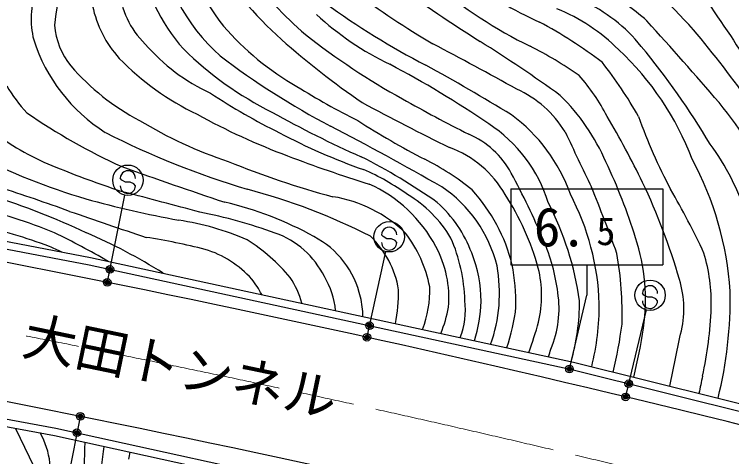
# Model space of a CAD drawing. Units: millimetres, scale not verified. Extents: x 40000 to 680000, y 20000 to 380000.
# Drawn here: x 502411 to 549656, y 261376 to 290526 of the extents above; entities that cross this region are included whole.
import ezdxf
from ezdxf.enums import TextEntityAlignment as Align

# ---------------------------------------------------------------- set-up
doc = ezdxf.new("R2010")
doc.units = ezdxf.units.MM
doc.header["$LTSCALE"] = 1000
doc.header["$PDMODE"] = 32
doc.header["$PDSIZE"] = 500
doc.linetypes.add('CHAIN', pattern=[18.5, 12, -1.5, 3.5, -1.5])
for name, color, linetype, lineweight in [('M-BGD', 7, 'Continuous', 25), ('M-BMK', 2, 'CHAIN', 13), ('M-STR-STRC', 7, 'Continuous', 25)]:
    doc.layers.add(name, color=color, linetype=linetype, lineweight=lineweight)
doc.styles.add('ＭＳ ゴシック', font='')
doc.styles.get('ＭＳ ゴシック').set_extended_font_data('MS Gothic')

msp = doc.modelspace()

# ---------------------------------------------------------------- linework, layer by layer
at = {"layer": 'M-BGD'}
for points in [[(458493, 283018), (493828, 277105), (507438, 274501), (539236, 267606), (563498, 261553)], [(458421, 282523), (493740, 276612), (507338, 274011), (539122, 267119), (563371, 261069)], [(456814, 271725), (486041, 266801), (505150, 263254), (523353, 259252), (552183, 252501), (560549, 250366)], [(456754, 271318), (485956, 266308), (505051, 262764), (523243, 258765), (552064, 252016), (560422, 249882)], [(502487, 263240), (506711, 254479), (501765, 248546), (488937, 252532)]]:
    msp.add_lwpolyline(points, dxfattribs=at)
for centre, radius, start, end in [((508070, 316314), 54556, 245.2043, 245.2043), ((529618, 300245), 17046, 191.4693, 217.972), ((524242, 297132), 12478, 186.973, 228.4608), ((522793, 296393), 12326, 189.5078, 221.3936), ((535797, 306614), 23757, 210.919, 228.3414), ((512242, 257932), 47069, 42.1447, 50.8507), ((606076, 328948), 69118, 210.16003, 215.18345), ((536237, 306522), 22687, 215.5696, 229.8059), ((546339, 285159), 41539, 169.4238, 173.5624), ((626266, 434210), 172754, 235.14249, 237.36237), ((550594, 317239), 32130, 230.2015, 243.7453), ((547267, 312577), 24792, 232.589, 245.5185), ((509177, 290237), 5664, 160.4714, 194.2231), ((514824, 292527), 5485, 183.0104, 226.2011), ((558007, 336463), 55482, 233.2362, 239.6535), ((534095, 278911), 14987, 48.231, 62.2945), ((514818, 292593), 7411, 191.6807, 222.1039), ((552496, 331764), 50164, 233.8398, 242.7281), ((535550, 281904), 10434, 38.5934, 65.6693), ((533479, 279433), 12376, 45.1039, 67.8742), ((535555, 304757), 19442, 227.0522, 244.3383), ((360016, 122617), 248849, 40.6468, 42.29796), ((509872, 290170), 4824, 184.2011, 219.1374), ((530259, 301933), 18613, 220.8561, 240.2665), ((522253, 262472), 31240, 52.8009, 61.8439), ((550629, 325985), 46868, 231.7226, 241.0977), ((481474, 234845), 85446, 35.55853, 39.77852), ((514464, 292301), 11319, 197.7746, 237.6295), ((558050, 332006), 57520, 228.59196, 235.31812), ((480201, 204505), 99461, 54.20779, 57.87185), ((574590, 304250), 29226, 211.1721, 222.3057), ((520577, 296815), 12618, 220.812, 245.4245), ((529788, 304819), 23206, 225.5838, 243.3551), ((407276, 55103), 263757, 60.91298, 62.27679), ((525261, 266261), 24796, 54.6622, 63.3532), ((529172, 274221), 19118, 20.7131, 46.9843), ((503355, 255180), 52274, 30.8327, 39.4756), ((547621, 329392), 52274, 232.7321, 242.1915), ((522366, 300356), 18229, 224.302, 244.2447), ((517600, 269026), 29834, 29.682, 37.9054), ((518009, 297424), 15721, 220.9265, 242.0889), ((497212, 230241), 64370, 55.51629, 62.29847), ((470759, 179408), 122742, 58.35635, 61.40254), ((530313, 278117), 12505, 27.0506, 42.0265), ((510696, 291007), 10207, 210.5757, 223.0762), ((546992, 327338), 49011, 238.0095, 243.3709), ((532536, 279018), 7213, 31.4077, 65.7589), ((536398, 316725), 37801, 236.1271, 244.0914), ((583051, 382706), 112198, 240.60272, 243.1289), ((528501, 275191), 14044, 23.5186, 45.3524), ((640077, 500606), 244504, 242.00811, 243.52462), ((522867, 263656), 33428, 26.9321, 39.0497), ((526373, 317516), 40694, 235.3586, 245.4857), ((555251, 348417), 73663, 240.85955, 245.97314), ((526246, 309541), 30327, 239.051, 251.2575), ((536779, 324709), 46487, 241.287, 249.3752), ((555847, 331735), 57219, 237.4078, 242.5148), ((528585, 274967), 11090, 19.5484, 53.6742), ((492212, 254574), 57261, 25.7394, 30.6952), ((577760, 296006), 36351, 199.6194, 207.9047), ((437346, 117247), 186822, 60.06964, 62.6302), ((528474, 275307), 9526, 17.1986, 57.0458), ((511373, 296333), 17053, 233.9967, 249.5719), ((533960, 333036), 56415, 243.0643, 253.3079), ((538014, 316498), 38334, 241.7697, 250.8122), ((530073, 277323), 5763, 28.4359, 66.8552), ((966549, 484070), 472843, 205.19549, 205.68415), ((319776, -662794), 954500, 75.60996, 81.65687), ((528685, 275200), 6967, 29.6401, 69.9418), ((535413, 272488), 15952, 17.3236, 36.4771), ((521156, 324726), 48438, 243.8166, 253.1539), ((551777, 363283), 87873, 249.08231, 252.78993), ((507823, 246493), 38783, 54.6469, 63.2858), ((538750, 335666), 59184, 247.91945, 254.96181), ((522086, 266190), 16512, 50.6149, 63.5584), ((505659, 263966), 39485, 17.433, 25.2274), ((528163, 270818), 21453, 3.9031, 28.2831), ((526449, 331428), 55234, 247.6228, 252.2656), ((619902, 589207), 327868, 250.32018, 251.57433), ((519212, 265962), 15616, 54.3845, 66.5988), ((483060, 252310), 59016, 23.29796, 28.05542), ((521970, 270882), 9279, 27.8516, 65.7785), ((506276, 261560), 41559, 16.0566, 25.4835), ((461371, 154485), 130916, 70.04823, 72.18915), ((242924, -736934), 1050181, 75.00631, 75.28823), ((507168, 239055), 41323, 63.1046, 75.1546), ((525691, 271866), 8764, 13.8122, 56.2502), ((523874, 271113), 11703, 14.4219, 42.0549), ((439831, 238126), 108632, 19.71659, 22.17951), ((499527, 252218), 53319, 25.0455, 30.1441), ((484959, 228600), 52456, 64.9702, 72.287), ((525483, 344395), 68536, 254.45718, 259.71424), ((521973, 269715), 8907, 45.8525, 80.8244), ((523997, 271501), 8353, 30.8472, 58.9415), ((520134, 269167), 17412, 15.4509, 32.9799), ((524057, 270863), 16894, 2.0051, 27.5525), ((491933, 243856), 34845, 67.8684, 77.1673), ((511194, 256278), 22451, 60.8063, 76.9301), ((524791, 271948), 8252, 20.2127, 48.4566), ((519533, 268812), 20302, 8.0028, 27.301), ((638433, 659211), 403977, 250.86967, 251.627), ((508176, 244665), 33454, 70.0425, 78.8958), ((510357, 258457), 18729, 66.7432, 81.1266), ((492127, 241388), 36107, 69.5719, 77.4917), ((478412, 221948), 60384, 60.01793, 63.81262), ((492976, 243096), 35948, 57.6562, 66.7724), ((517719, 270738), 5690, 26.0781, 70.7566), ((521209, 270835), 8738, 11.4131, 37.1095), ((504255, 232455), 43908, 75.8666, 81.0325), ((511202, 265355), 12213, 39.8456, 57.5701), ((519383, 270584), 5971, 12.5689, 62.4416), ((521512, 271366), 6288, 9.2656, 46.2397), ((520927, 271352), 11160, 1.5997, 23.4024), ((525351, 270540), 12964, 7.2937, 23.2231), ((530882, 271703), 13104, 351.8926, 18.1974), ((498124, 259722), 16851, 64.0176, 66.9214), ((512977, 268505), 6829, 41.9732, 72.9722), ((523837, 271800), 7200, 355.491, 28.3354), ((524749, 271636), 8404, 359.7478, 22.1073), ((519218, 270751), 23228, 358.3958, 9.9768), ((536603, 271470), 11710, 358.5702, 16.4704), ((519621, 271258), 15831, 359.9234, 10.0737), ((524302, 272147), 10064, 340.3813, 10.3675), ((529458, 271977), 7680, 346.9629, 13.776), ((516252, 270215), 5246, 14.02, 34.4198), ((518420, 270551), 5166, 5.0295, 31.3668), ((319776, -662794), 945500, 75.60996, 81.65752), ((513948, 269736), 5290, 26.0417, 39.0958), ((540110, 271131), 6400, 344.8336, 17.4915), ((517393, 272181), 10327, 348.6418, 1.0999), ((522370, 272376), 7406, 339.3205, 1.4539), ((531358, 271141), 6930, 337.2884, 8.6723), ((521114, 271941), 28454, 346.3559, 0.6808), ((519746, 270569), 5620, 0.448, 13.5199), ((527058, 271036), 5063, 338.9944, 7.116), ((521278, 273142), 9922, 338.4595, 348.9145), ((522974, 271965), 10185, 343.1795, 357.9415), ((523966, 272451), 11550, 340.309, 353.9681), ((525753, 271551), 13885, 343.6408, 0.3588), ((524205, 271379), 16736, 345.9152, 0.2581), ((524029, 272016), 24294, 347.3213, 358.0221), ((511116, 277453), 26811, 339.911, 344.4043), ((515652, 273492), 26998, 345.9875, 352.7845), ((504406, 276104), 39941, 346.2575, 350.9982), ((-788633, 540425), 1362143, 348.37827, 348.52576), ((515865, 275180), 22894, 341.6237, 342.9439), ((843349, 207024), 301577, 168.59008, 168.81104), ((499639, 260397), 5146, 343.3438, 29.5848), ((370669, 266101), 136460, 357.06155, 358.41155), ((520192, 259940), 12069, 169.9404, 176.5053), ((521889, 259461), 12078, 169.4505, 171.7168)]:
    msp.add_arc(centre, radius, start, end, dxfattribs=at)
at = {"layer": 'M-BMK'}
msp.add_arc((319776, -662794), 950000, 75.60996, 97.71992, dxfattribs=at)
at = {"layer": 'M-STR-STRC'}
for p, q in [((509492, 279607), (509392, 279725)), ((509737, 279467), (509492, 279607)), ((510037, 279465), (509737, 279467)), ((510283, 279353), (510037, 279465)), ((510388, 279217), (510283, 279353)), ((535122, 279017), (545122, 279017)), ((535122, 279017), (535122, 274017)), ((545122, 279017), (545122, 274017)), ((508561, 273003), (509694, 278616)), ((526700, 275876), (526600, 275994)), ((526945, 275737), (526700, 275876)), ((527245, 275734), (526945, 275737)), ((527490, 275623), (527245, 275734)), ((527596, 275486), (527490, 275623)), ((525669, 269388), (526883, 274889)), ((535122, 274017), (545122, 274017)), ((540122, 274017), (540122, 272017)), ((543881, 272026), (543782, 272144)), ((538975, 267151), (540122, 272017)), ((544126, 271887), (543881, 272026)), ((544427, 271885), (544126, 271887)), ((544672, 271773), (544427, 271885)), ((544778, 271637), (544672, 271773)), ((542707, 265461), (544047, 271043)), ((506722, 263887), (505545, 258049))]:
    msp.add_line(p, q, dxfattribs=at)
for centre, radius in [((509891, 279596), 1000), ((527099, 275865), 1000), ((508705, 273714), 150), ((508705, 273714), 120), ((508705, 273714), 90), ((508705, 273714), 60), ((508705, 273714), 30), ((508532, 272856), 150), ((508532, 272856), 120), ((508532, 272856), 90), ((508532, 272856), 60), ((508532, 272856), 30), ((544281, 272016), 1000), ((525805, 270006), 150), ((525805, 270006), 120), ((525805, 270006), 90), ((525805, 270006), 60), ((525805, 270006), 30), ((525636, 269242), 150), ((525636, 269242), 120), ((525636, 269242), 90), ((525636, 269242), 60), ((525636, 269242), 30), ((538976, 267153), 150), ((538976, 267153), 120), ((538976, 267153), 90), ((538976, 267153), 60), ((538976, 267153), 30), ((542880, 266181), 150), ((542880, 266181), 120), ((542880, 266181), 90), ((542880, 266181), 60), ((542880, 266181), 30), ((542672, 265315), 150), ((542672, 265315), 120), ((542672, 265315), 90), ((542672, 265315), 60), ((542672, 265315), 30), ((506752, 264034), 150), ((506752, 264034), 120), ((506752, 264034), 90), ((506752, 264034), 60), ((506752, 264034), 30), ((506533, 262950), 150), ((506533, 262950), 120), ((506533, 262950), 90), ((506533, 262950), 60), ((506533, 262950), 30)]:
    msp.add_circle(centre, radius, dxfattribs=at)
for centre, start, end in [((509892, 279721), 359.5549, 179.5549), ((509888, 279221), 179.5549, 359.5549), ((527100, 275990), 359.5549, 179.5549), ((527096, 275490), 179.5549, 359.5549), ((544282, 272141), 359.5549, 179.5549), ((544278, 271641), 179.5549, 359.5549)]:
    msp.add_arc(centre, 500, start, end, dxfattribs=at)
for p in [(508705, 273714), (508532, 272856), (525805, 270006), (525636, 269242), (538976, 267153), (542880, 266181), (542672, 265315), (506752, 264034), (506533, 262950)]:
    msp.add_point(p, dxfattribs=at)

# ---------------------------------------------------------------- texts
at = {"layer": 'M-BGD', "style": 'ＭＳ ゴシック'}
msp.add_text('大田トンネル', height=2566, rotation=348.245, dxfattribs=at).set_placement((513354, 267274), align=Align.MIDDLE_CENTER)
at = {"layer": 'M-STR-STRC', "style": 'ＭＳ ゴシック'}
msp.add_text('6.', height=2566, dxfattribs=at).set_placement((540122, 276517), align=Align.MIDDLE_RIGHT)
msp.add_text('5', height=1833, dxfattribs=at).set_placement((541372, 274767), align=Align.BOTTOM_CENTER)

doc.saveas('drawing.dxf')
